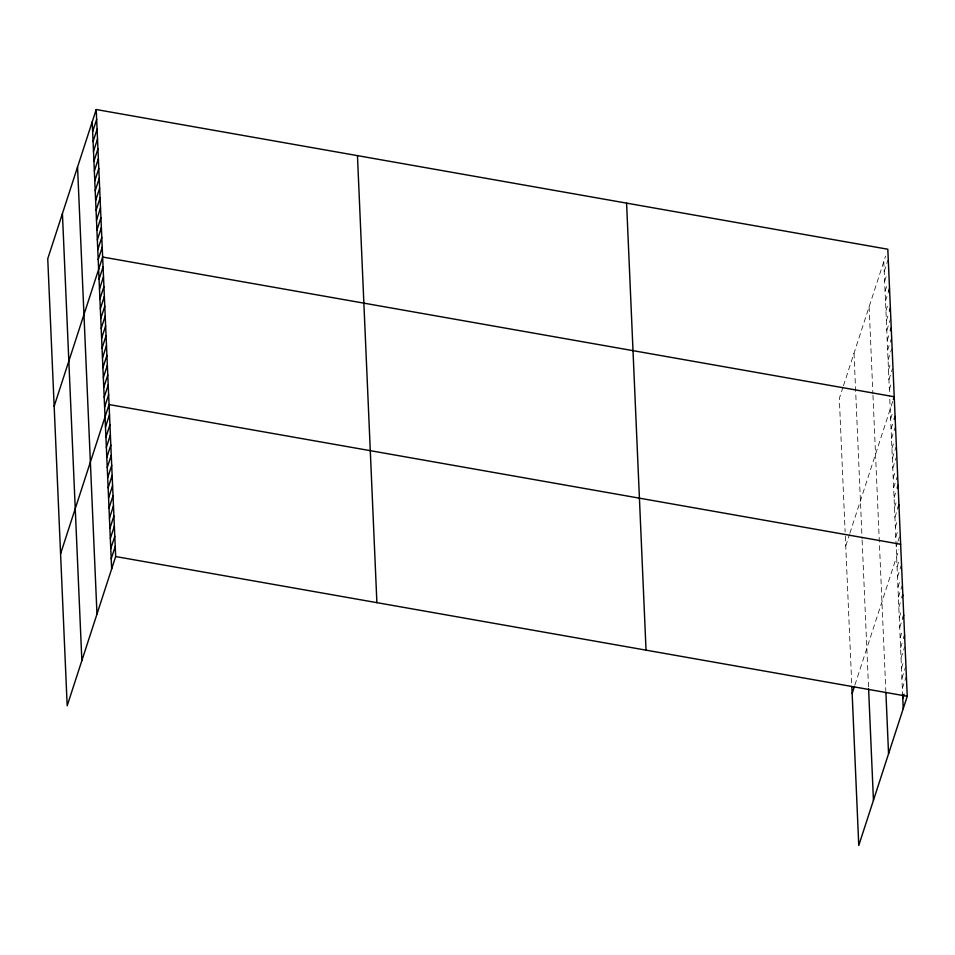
<?xml version="1.0" encoding="UTF-8"?>
<svg xmlns="http://www.w3.org/2000/svg" width="955" height="955" viewBox="0 0 955 955"><rect width="100%" height="100%" fill="white"/><g stroke="black" fill="none" stroke-linecap="round" stroke-linejoin="round"><path stroke-width="0.72" stroke-dasharray="4.78 3.58" d="M843.002 387.157L839.326 398.45L845.127 531.923M843.456 385.748L885.583 256.107M884.223 271.435L887.792 260.44M884.652 281.271L886.885 274.407M885.082 291.108L886.861 285.605M885.5 300.944L888.628 291.323M885.93 310.781L888.162 303.905M886.359 320.605L888.592 313.741M886.789 330.442L890.358 319.448M887.219 340.278L889.451 333.414M887.649 350.115L891.218 339.12M888.066 359.951L891.648 348.957M888.496 369.788L890.729 362.912M888.926 379.613L892.495 368.618M889.356 389.449L891.588 382.585M845.748 545.974L849.413 534.681M849.866 533.272L893.331 399.5M890.633 418.959L892.865 412.083M891.063 428.795L893.295 421.919M891.493 438.62L895.062 427.625M891.922 448.456L894.155 441.592M892.352 458.293L895.921 447.298M892.77 468.129L896.351 457.135M893.2 477.966L895.432 471.09M893.629 487.802L897.199 476.808M894.059 497.627L896.291 490.763M894.489 507.463L896.721 500.599M894.907 517.3L898.034 507.678M895.336 527.136L897.569 520.26M895.766 536.973L897.557 531.469M896.196 546.809L897.533 542.679M897.987 541.306L899.765 535.815M854.904 685.022L898.858 549.77M897.067 566.769L899.3 559.905M897.509 576.904L901.078 565.909M897.939 587.038L900.183 580.163M898.38 597.173L901.962 586.179M898.822 607.296L901.054 600.432M899.264 617.431L901.496 610.567M899.706 627.566L902.833 617.945M900.147 637.701L902.38 630.825M900.589 647.824L902.38 642.333M901.031 657.959L904.6 646.965M901.472 668.094L903.705 661.218M901.914 678.229L905.483 667.235M902.356 688.364L905.925 677.37M883.793 261.598L889.654 396.48M889.785 399.286L902.606 694.154M869.122 306.77L872.906 393.866M872.966 395.275L885.846 691.539M854.009 353.29L862.067 538.739M862.126 540.148L868.537 687.409M845.318 536.137L851.729 683.649"/><path stroke-width="1.43" d="M96.228 109.527L47.75 258.745L67.184 705.769L115.674 556.55L96.228 109.527L887.816 249.231L907.25 696.255L858.772 845.473L851.848 686.466M92.647 131.73L96.658 119.363M93.065 141.567L97.088 129.2M93.495 151.391L97.517 139.024M93.924 161.228L97.947 148.861M94.354 171.064L98.377 158.697M94.784 180.901L98.795 168.534M95.214 190.737L99.225 178.37M95.631 200.574L99.654 188.207M96.061 210.398L100.084 198.031M96.491 220.235L100.514 207.868M96.921 230.071L100.932 217.704M97.35 239.908L101.361 227.541M97.768 249.744L101.791 237.377M98.198 259.581L102.221 247.214M54.16 406.257L102.651 257.038L894.226 396.755L893.331 399.5M99.057 279.242L103.08 266.875M99.487 289.079L103.498 276.711M99.917 298.915L103.928 286.548M100.335 308.752L104.358 296.384M100.764 318.588L104.787 306.221M101.194 328.413L105.217 316.045M101.624 338.249L105.635 325.882M102.054 348.086L106.065 335.718M102.483 357.922L106.494 345.555M102.901 367.759L106.924 355.391M103.331 377.595L107.354 365.228M103.761 387.42L107.784 375.052M104.191 397.256L108.202 384.889M104.62 407.093L108.631 394.725M60.583 553.781L109.061 404.562L900.637 544.266M105.48 427.064L109.503 414.697M105.921 437.187L109.944 424.82M106.363 447.322L110.386 434.955M106.805 457.457L110.828 445.09M107.247 467.592L111.269 455.225M107.688 477.727L111.699 465.36M108.13 487.85L112.141 475.483M108.572 497.985L112.583 485.618M109.013 508.12L113.024 495.752M109.443 518.255L113.466 505.887M109.885 528.39L113.908 516.022M110.326 538.513L114.349 526.145M110.768 548.648L114.791 536.28M111.21 558.782L115.233 546.415M888.628 291.323L889.523 288.577M889.487 310.996L890.382 308.238M890.347 330.657L891.23 327.911M894.19 419.173L895.086 416.428M897.187 488.017L898.07 485.259M898.034 507.678L898.93 504.932M852.158 693.485L854.45 686.43M901.95 597.675L902.845 594.929M902.833 617.945L903.728 615.199M903.716 638.215L904.612 635.457M902.785 698.487L904.134 694.369M115.674 556.55L907.25 696.255M902.606 694.154L903.227 708.622M885.918 692.996L888.556 753.782M868.596 688.853L873.443 800.314M626.587 203.129L646.034 650.152M357.457 155.629L376.891 602.653M92.217 121.894L111.651 568.917M77.546 167.053L96.98 614.077M62.421 213.586L81.855 660.609"/></g></svg>
